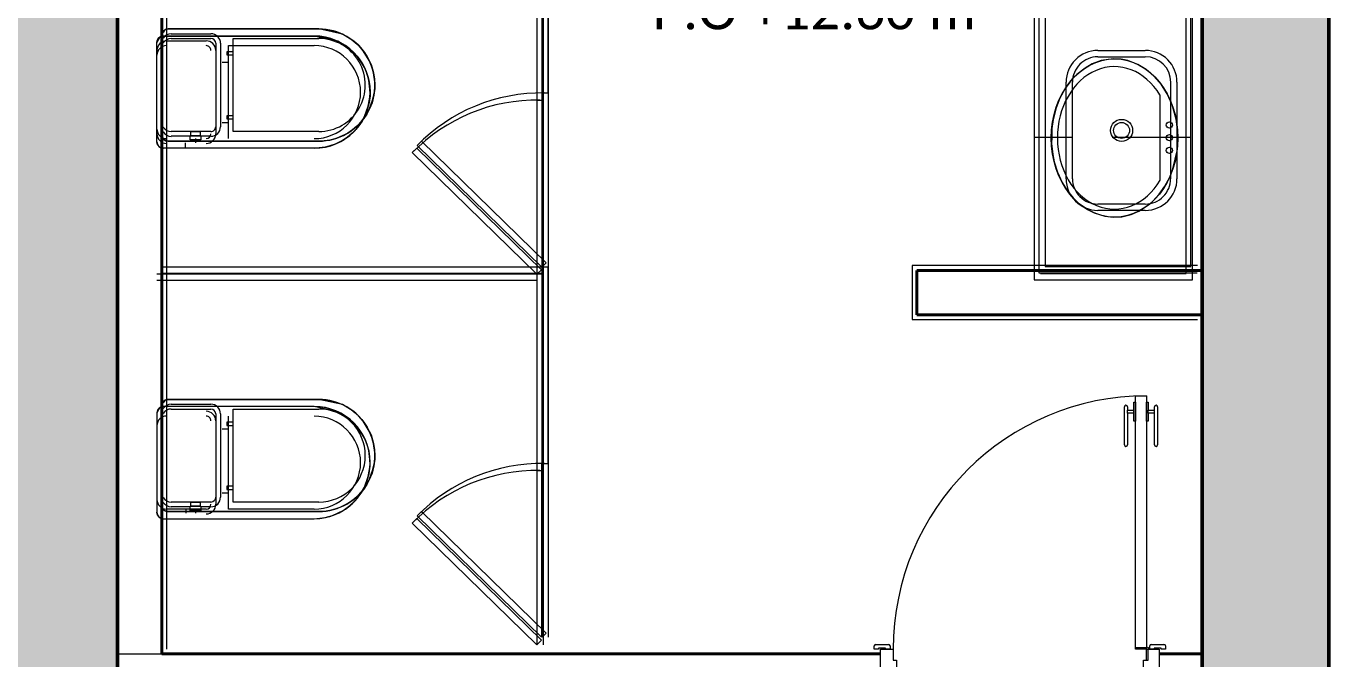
# Model space of a CAD drawing. Extents: x -14.2 to 52.3, y 3.7 to 90.9.
# Drawn here: x 28.463 to 32.577, y 20.993 to 22.991 of the extents above; entities that cross this region are included whole.
import ezdxf

# ---------------------------------------------------------------- set-up
doc = ezdxf.new("R2010")
doc.units = 0
doc.linetypes.add('limpo_PINI-PSG-PE-0102-LAZ-R00$0$IMPORT-HIDDEN _2_', pattern=[375, 250, -125])
for name, color, linetype, lineweight in [('limpo_PINI-PSG-PE-0102-LAZ-R00$0$0-20', 7, 'Continuous', 5), ('limpo_PINI-PSG-PE-0102-LAZ-R00$0$A-DETL-GENF', 1, 'Continuous', 5), ('limpo_PINI-PSG-PE-0102-LAZ-R00$0$A-DOOR', 31, 'Continuous', 5), ('limpo_PINI-PSG-PE-0102-LAZ-R00$0$A-WALL', 1, 'Continuous', 5), ('limpo_PINI-PSG-PE-0102-LAZ-R00$0$A-WALL-FNSH', 1, 'Continuous', 40), ('limpo_PINI-PSG-PE-0102-LAZ-R00$0$ARQ_WC_COZ', 135, 'Continuous', 5), ('limpo_PINI-PSG-PE-0102-LAZ-R00$0$G-ANNO-DIMS', 1, 'Continuous', 5), ('limpo_PINI-PSG-PE-0102-LAZ-R00$0$LAYOUT_AMB_LAZ_dwg', 8, 'Continuous', 5), ('limpo_PINI-PSG-PE-0102-LAZ-R00$0$S-COLS', 52, 'Continuous', 5)]:
    doc.layers.add(name, color=color, linetype=linetype, lineweight=lineweight)
doc.layers.add('limpo_PINI-PSG-PE-0102-LAZ-R00$0$0-8', color=7, linetype='Continuous', lineweight=5, true_color=0x999999)
doc.layers.add('limpo_PINI-PSG-PE-0102-LAZ-R00$0$XR_ARQT', color=7, linetype='Continuous')
doc.layers.add('XR_ARQT', color=7, linetype='Continuous')
doc.styles.add('limpo_PINI-PSG-PE-0102-LAZ-R00$0$Calibri_2', font='calibri.ttf', dxfattribs={"height": 0.22})

# ---------------------------------------------------------------- blocks, each defined once
blk = doc.blocks.new('limpo_PINI-PSG-PE-0102-LAZ-R00$0$LAZ GERAL - PNE_dwg-25011385-009 - PRE - PAV_ LAZER - GERAL')
at = {"layer": 'limpo_PINI-PSG-PE-0102-LAZ-R00$0$0-20', "flags": 128}
for points in [[(10.5343, -0.239), (10.0343, -0.239), (10.0343, -2.6179), (10.5343, -2.6179)], [(8.4842, -1.4302), (8.4642, -1.4302), (8.4642, -2.0502), (8.4842, -2.0503), (8.4842, -1.4302)], [(7.2702, -1.8539), (7.2737, -1.8512), (7.2787, -1.8489), (7.2845, -1.848), (7.7603, -1.848), (7.7799, -1.8491), (7.7987, -1.8522), (7.816, -1.857), (7.835, -1.8645), (7.8472, -1.8708), (7.8621, -1.8801), (7.8754, -1.8905), (7.8863, -1.9007), (7.8964, -1.9117), (7.9048, -1.9227), (7.9132, -1.9357), (7.9197, -1.9479), (7.9252, -1.9603), (7.9304, -1.9755), (7.9333, -1.9871), (7.9365, -2.0061), (7.9375, -2.0252), (7.9371, -2.0365), (7.9345, -2.0577), (7.9284, -2.0812), (7.9198, -2.1022), (7.9118, -2.1171), (7.9021, -2.1314), (7.8921, -2.1436), (7.8807, -2.1552), (7.8665, -2.167), (7.8519, -2.1768), (7.8393, -2.1837), (7.8267, -2.1894), (7.8106, -2.195), (7.7957, -2.1988), (7.777, -2.2015), (7.7603, -2.2023), (7.2845, -2.2023), (7.2776, -2.2011), (7.2702, -2.1964), (7.2693, -2.1952), (7.2702, -2.1964), (7.2776, -2.2011), (7.2845, -2.2023), (7.7603, -2.2023), (7.7957, -2.1988), (7.8187, -2.1922), (7.8519, -2.1768), (7.8736, -2.1611), (7.8864, -2.1494), (7.8971, -2.1375), (7.9069, -2.1243), (7.9198, -2.1022), (7.9314, -2.0694), (7.9358, -2.0471), (7.9373, -2.0308), (7.937, -2.0156), (7.9333, -1.9871), (7.9278, -1.9679), (7.9197, -1.9479), (7.9006, -1.9172), (7.8863, -1.9007), (7.8688, -1.8853), (7.835, -1.8645), (7.7603, -1.848), (7.2845, -1.848), (7.2816, -1.8484), (7.2737, -1.8512), (7.2693, -1.8591)], [(8.4842, -2.6002), (8.4642, -2.6002), (8.4642, -3.2202), (8.4842, -3.2203), (8.4842, -2.6002)], [(7.2702, -3.0239), (7.2737, -3.0212), (7.2787, -3.0189), (7.2845, -3.018), (7.7603, -3.018), (7.7799, -3.0191), (7.7987, -3.0222), (7.816, -3.027), (7.835, -3.0345), (7.8472, -3.0408), (7.8621, -3.0501), (7.8754, -3.0605), (7.8863, -3.0707), (7.8964, -3.0817), (7.9048, -3.0927), (7.9132, -3.1057), (7.9197, -3.1179), (7.9252, -3.1303), (7.9304, -3.1455), (7.9333, -3.1571), (7.9365, -3.1761), (7.9375, -3.1952), (7.9371, -3.2065), (7.9345, -3.2277), (7.9284, -3.2512), (7.9198, -3.2722), (7.9118, -3.2871), (7.9021, -3.3014), (7.8921, -3.3136), (7.8807, -3.3252), (7.8665, -3.337), (7.8519, -3.3468), (7.8393, -3.3537), (7.8267, -3.3594), (7.8106, -3.365), (7.7957, -3.3688), (7.777, -3.3715), (7.7603, -3.3723), (7.2845, -3.3723), (7.2776, -3.3711), (7.2702, -3.3664), (7.2693, -3.3652), (7.2702, -3.3664), (7.2776, -3.3711), (7.2845, -3.3723), (7.7603, -3.3723), (7.7957, -3.3688), (7.8187, -3.3622), (7.8519, -3.3468), (7.8736, -3.3311), (7.8864, -3.3194), (7.8971, -3.3075), (7.9069, -3.2943), (7.9198, -3.2722), (7.9314, -3.2394), (7.9358, -3.2171), (7.9373, -3.2008), (7.937, -3.1856), (7.9333, -3.1571), (7.9278, -3.1379), (7.9197, -3.1179), (7.9006, -3.0872), (7.8863, -3.0707), (7.8688, -3.0553), (7.835, -3.0345), (7.7603, -3.018), (7.2845, -3.018), (7.2816, -3.0184), (7.2737, -3.0212), (7.2693, -3.0291)], [(8.4653, -3.7691), (8.4782, -3.7563), (8.0847, -3.372), (8.0705, -3.3861), (8.4632, -3.7691)]]:
    blk.add_lwpolyline(points, dxfattribs=at)
blk.add_lwpolyline([(8.4782, -2.5863), (8.0847, -2.202), (8.0705, -2.2161), (8.4643, -2.6002)], close=True, dxfattribs=at)
at = {"layer": 'limpo_PINI-PSG-PE-0102-LAZ-R00$0$0-8'}
for p, q in [((8.4843, -0.239), (8.4843, -3.7691)), ((7.7603, -1.848), (7.2845, -1.848)), ((7.2946, -1.8632), (7.4197, -1.8632)), ((7.2946, -1.8783), (7.4197, -1.8783)), ((7.4349, -1.8935), (7.4349, -2.1569)), ((7.45, -1.8935), (7.45, -2.1569)), ((10.2203, -1.9161), (10.3703, -1.9161)), ((10.2203, -1.9361), (10.3703, -1.9361)), ((10.1203, -2.3211), (10.1203, -2.0161)), ((10.1403, -2.3211), (10.1403, -2.0161)), ((10.4503, -2.0161), (10.4503, -2.3211)), ((10.4703, -2.0161), (10.4703, -2.3211)), ((7.4197, -2.172), (7.2946, -2.172)), ((7.2845, -2.2023), (7.7603, -2.2023)), ((7.3547, -2.1872), (7.2946, -2.1872)), ((7.4197, -2.1872), (7.3879, -2.1872)), ((8.0847, -2.202), (8.0705, -2.2161)), ((10.3703, -2.4011), (10.2203, -2.4011)), ((10.3703, -2.4211), (10.2203, -2.4211)), ((8.4643, -2.6202), (7.2693, -2.6202)), ((7.7603, -3.018), (7.2845, -3.018)), ((7.2946, -3.0332), (7.4197, -3.0332)), ((7.2946, -3.0483), (7.4197, -3.0483)), ((7.4349, -3.0635), (7.4349, -3.3269)), ((7.45, -3.0635), (7.45, -3.3269)), ((7.2845, -3.3723), (7.7603, -3.3723)), ((7.4197, -3.342), (7.2946, -3.342)), ((7.3547, -3.3572), (7.2946, -3.3572)), ((7.4197, -3.3572), (7.3879, -3.3572)), ((8.0847, -3.372), (8.0705, -3.3861))]:
    blk.add_line(p, q, dxfattribs=at)
at = {"layer": 'limpo_PINI-PSG-PE-0102-LAZ-R00$0$0-8', "flags": 128}
for points in [[(8.4643, -0.239), (8.4643, -3.7691), (8.4643, -3.2202)], [(10.0343, -0.239), (10.0343, -2.6179), (10.5343, -2.6179)], [(10.0543, -0.259), (10.0543, -2.5979), (10.5143, -2.5979), (10.5143, -0.259), (10.0543, -0.259)], [(7.7603, -2.172), (7.4904, -2.172), (7.4904, -1.8783), (7.7603, -1.8783)], [(7.4904, -1.9201), (7.4702, -1.9201), (7.4702, -1.9302), (7.4904, -1.9302)], [(8.4642, -2.0502), (8.4642, -2.6002), (7.2693, -2.6002)], [(7.4904, -2.1221), (7.4702, -2.1221), (7.4702, -2.1322), (7.4904, -2.1322)], [(7.3568, -2.1853), (7.3568, -2.172), (7.3858, -2.172), (7.3858, -2.1853), (7.3568, -2.1853)], [(7.3879, -2.1985), (7.3547, -2.1985), (7.3547, -2.1853), (7.3879, -2.1853), (7.3879, -2.1985)], [(7.7603, -3.342), (7.4904, -3.342), (7.4904, -3.0483), (7.7603, -3.0483)], [(7.4904, -3.0901), (7.4702, -3.0901), (7.4702, -3.1002), (7.4904, -3.1002)], [(7.4904, -3.2921), (7.4702, -3.2921), (7.4702, -3.3022), (7.4904, -3.3022)], [(7.3879, -3.3685), (7.3547, -3.3685), (7.3547, -3.3553), (7.3879, -3.3553), (7.3879, -3.3685)], [(7.3568, -3.3553), (7.3568, -3.342), (7.3858, -3.342), (7.3858, -3.3553), (7.3568, -3.3553)]]:
    blk.add_lwpolyline(points, dxfattribs=at)
at = {"layer": 'limpo_PINI-PSG-PE-0102-LAZ-R00$0$0-8'}
for centre, radius, start, end in [((8.4643, -2.6002), 0.55, 89.0668, 135.7138), ((7.2946, -3.0635), 0.0303, 90.001, 147.3829)]:
    blk.add_arc(centre, radius, start, end, dxfattribs=at)
for centre, major_axis, start_param, end_param in [((7.2845, -1.8682), (0.0156, 0.0128), 0.884104, 1.787489), ((7.7603, -2.0252), (-0.1253, 0.1253), 2.356203, 5.497796), ((7.2946, -1.8935), (0.028, 0.0116), 1.178106, 2.179609), ((7.2946, -1.9086), (-0.0214, 0.0214), 5.497794, 6.49931), ((7.4197, -1.8935), (0.0301, 0.0037), 6.160704, 7.731501), ((7.4197, -1.8935), (-0.015, 0.0024), 3.302477, 4.873273), ((7.7603, -2.0252), (0.1406, 0.0426), 4.418397, 7.55999), ((10.2203, -2.0161), (-0.0383, 0.0924), 5.890485, 7.461282), ((10.3703, -2.0161), (-0.0811, 0.0585), 3.766115, 5.336912), ((10.2203, -2.0161), (-0.0184, 0.0779), 6.051361, 7.622158), ((10.3703, -2.0161), (-0.0566, 0.0566), 3.92699, 5.497786), ((7.2946, -2.1417), (0.0145, 0.0266), 2.640736, 3.642461), ((7.2946, -2.1569), (0.0291, 0.0085), 3.426135, 4.427873), ((7.4197, -2.1569), (0.0107, 0.0107), 3.927002, 5.497799), ((7.4197, -2.1569), (0.0303, 0), 4.712397, 6.283194), ((7.2845, -2.1821), (0.0151, 0.0134), 3.082233, 3.986369), ((10.2203, -2.3211), (-0.0122, 0.0993), 1.448309, 3.019105), ((10.2203, -2.3211), (0, 0.08), 1.570796, 3.141593), ((10.3703, -2.3211), (-0.029, 0.0957), 2.847591, 4.418387), ((10.3703, -2.3211), (-0.0377, 0.0705), 2.650196, 4.220993), ((7.2845, -3.0382), (0, 0.0202), 0.000012, 0.903396), ((7.4197, -3.0635), (-0.0295, 0.007), 3.373421, 4.944217), ((7.7603, -3.1952), (-0.109, 0.1396), 2.47869, 5.620283), ((7.2946, -3.0786), (0, 0.0303), 0.000008, 1.001524), ((7.4197, -3.0635), (0.0107, 0.0107), 5.497797, 7.068593), ((7.7603, -3.1952), (-0.145, 0.0235), 1.73168, 4.873272), ((8.4643, -3.7702), (0.5363, 0.122), 1.330829, 2.144974), ((7.2946, -3.3117), (0.0303, 0.0016), 3.657963, 4.659688), ((7.4197, -3.3269), (-0.0058, 0.014), 2.748904, 4.3197), ((7.4197, -3.3269), (0.028, 0.0116), 4.319698, 5.890495), ((7.2845, -3.3521), (-0.0182, 0.0088), 1.118738, 2.022874), ((7.2946, -3.3269), (0.0033, 0.0301), 2.248035, 3.249772)]:
    blk.add_ellipse(centre, major_axis=major_axis, ratio=1, start_param=start_param, end_param=end_param, dxfattribs=at)
for major_axis in [(0.035, 0), (-0.0177, 0.0177)]:
    blk.add_ellipse((10.2953, -2.1686), major_axis=major_axis, ratio=1, dxfattribs=at)
blk = doc.blocks.new('limpo_PINI-PSG-PE-0102-LAZ-R00$0$PINI-EST-PE-1101-TQR-R20_rvt-1-5PPE_008_LAZER__P_A_0_09_')
at = {"layer": 'limpo_PINI-PSG-PE-0102-LAZ-R00$0$S-COLS'}
for points in [[(19950, -4035), (20350, -4035), (20350, 2435), (18850, 2435), (18850, 2035), (19950, 2035), (19950, -2557.5)], [(23775, -4035), (24175, -4035), (24175, 2435), (23775, 2435), (23775, -3641.8)]]:
    blk.add_hatch(color=8, dxfattribs=at).paths.add_polyline_path(points)
at = {"layer": 'limpo_PINI-PSG-PE-0102-LAZ-R00$0$S-COLS', "color": 7, "lineweight": 50}
for p, q in [((20350, -4035), (20350, 2435)), ((23775, 2435), (23775, -4035)), ((24175, -4035), (24175, 2435))]:
    blk.add_line(p, q, dxfattribs=at)
blk = doc.blocks.new('limpo_PINI-PSG-PE-0102-LAZ-R00$0$DAA_002_MAD_ABR_1FO - 80 X 210-1969491-5PPE_008_LAZER__P_A_0_09_')
at = {"layer": 'limpo_PINI-PSG-PE-0102-LAZ-R00$0$A-DETL-GENF'}
for p, q in [((360, 865), (365, 865)), ((360, 840), (360, 865)), ((365, 865), (365, 805)), ((400, 865), (405, 865)), ((400, 805), (400, 865)), ((405, 865), (405, 840)), ((330, 730), (330, 850)), ((340, 850), (340, 840)), ((340, 830), (340, 840)), ((340, 840), (360, 840)), ((340, 830), (340, 730)), ((360, 830), (340, 830)), ((360, 830), (360, 840)), ((360, 805), (360, 830)), ((405, 830), (405, 840)), ((405, 840), (425, 840)), ((405, 830), (405, 805)), ((425, 830), (405, 830)), ((425, 840), (425, 850)), ((425, 830), (425, 840)), ((425, 730), (425, 830)), ((435, 850), (435, 730)), ((365, 805), (360, 805)), ((405, 805), (400, 805)), ((365, 90), (400, 90)), ((405, 50), (405, 85)), ((400, 50), (405, 50))]:
    blk.add_line(p, q, dxfattribs=at)
at = {"layer": 'limpo_PINI-PSG-PE-0102-LAZ-R00$0$A-DETL-GENF', "lineweight": 15}
for p, q in [((365, 885), (400, 885)), ((365, 85), (365, 885)), ((400, 885), (400, 85)), ((-460, 85), (-460, 95)), ((-446, 85), (-460, 85)), ((-455, 100), (-415, 100)), ((-446, 88), (-446, 85)), ((-424, 88), (-446, 88)), ((-440, 85), (-400, 85)), ((-440, -100), (-440, 85)), ((-424, 85), (-424, 88)), ((-410, 85), (-424, 85)), ((-410, 95), (-410, 85)), ((-400, 85), (-400, 50)), ((400, 85), (365, 85)), ((400, 85), (440, 85)), ((400, 50), (400, 85)), ((410, 85), (410, 95)), ((424, 85), (410, 85)), ((415, 100), (455, 100)), ((424, 88), (424, 85)), ((446, 88), (424, 88)), ((440, 85), (440, -100)), ((446, 85), (446, 88)), ((460, 85), (446, 85)), ((460, 95), (460, 85)), ((-400, 50), (-390, 50)), ((-390, 50), (-390, -100)), ((390, 50), (400, 50)), ((390, -100), (390, 50)), ((-450, -100), (-436, -100)), ((-450, -110), (-450, -100)), ((-405, -115), (-445, -115)), ((-390, -100), (-440, -100)), ((-436, -100), (-436, -103)), ((-436, -103), (-414, -103)), ((-414, -100), (-400, -100)), ((-414, -103), (-414, -100)), ((-400, -100), (-400, -110)), ((440, -100), (390, -100)), ((400, -100), (414, -100)), ((400, -110), (400, -100)), ((445, -115), (405, -115)), ((414, -100), (414, -103)), ((414, -103), (436, -103)), ((436, -100), (450, -100)), ((436, -103), (436, -100)), ((450, -100), (450, -110))]:
    blk.add_line(p, q, dxfattribs=at)
blk.add_circle((402.5, 87.5), 3.54, dxfattribs=at)
at = {"layer": 'limpo_PINI-PSG-PE-0102-LAZ-R00$0$A-DETL-GENF'}
for centre, radius, start, end in [((400, 85), 800, 90, 180), ((335, 850), 5, 0, 180), ((430, 850), 5, 360, 180), ((335, 730), 5, 180, 0), ((430, 730), 5, 180, 0)]:
    blk.add_arc(centre, radius, start, end, dxfattribs=at)
at = {"layer": 'limpo_PINI-PSG-PE-0102-LAZ-R00$0$A-DETL-GENF', "lineweight": 15}
for centre, start, end in [((-455, 95), 90, 180), ((-415, 95), 0, 90), ((415, 95), 90, 180), ((455, 95), 0, 90), ((-445, -110), 180, 270), ((-405, -110), 270, 0), ((405, -110), 180, 270), ((445, -110), 270, 360)]:
    blk.add_arc(centre, 5, start, end, dxfattribs=at)
blk = doc.blocks.new('limpo_PINI-PSG-PE-0102-LAZ-R00$0$LAYOUT_AMB_LAZ_dwg-2867451-5PPE_008_LAZER__P_A_0_09_')
at = {"color": 9, "lineweight": 5}
for p, q in [((37439.6, 17165.4), (37564.8, 17165.4)), ((37595.1, 17135.1), (37595.1, 16871.7)), ((37615.3, 17098.4), (37635.5, 17098.4)), ((40576.3, 16994.4), (40576.3, 16725.4)), ((38609.3, 16978.4), (38609.3, 16428.4)), ((37635.5, 16906.5), (37615.3, 16906.5)), ((37499.8, 16830), (37499.8, 16843.3)), ((37530.8, 16856.5), (37530.8, 16843.3)), ((37595.1, 15965.1), (37595.1, 15701.7)), ((37635.5, 15938.5), (37615.3, 15938.5)), ((38609.3, 15808.4), (38609.3, 15258.4)), ((37635.5, 15736.5), (37615.3, 15736.5)), ((37564.8, 15686.5), (37439.6, 15686.5)), ((37501.8, 15673.3), (37501.8, 15686.5)), ((37530.8, 15686.5), (37530.8, 15673.3))]:
    blk.add_line(p, q, dxfattribs=at)
at = {"color": 9, "linetype": 'limpo_PINI-PSG-PE-0102-LAZ-R00$0$IMPORT-HIDDEN _2_', "lineweight": 5}
blk.add_line((40675.3, 16860.2), (40179.3, 16860.2), dxfattribs=at)
at = {"color": 9, "lineweight": 5, "flags": 128}
for points in [[(40179.3, 18789.6), (40179.3, 16410.7), (40679.3, 16410.7), (40679.3, 18789.6)], [(40627.6, 16918), (40614.9, 16963.4), (40599.3, 16997.9), (40581.5, 17026.4), (40557.6, 17054.3), (40532.9, 17075.2), (40506.4, 17091.1), (40475.2, 17102.9), (40453.6, 17107.1), (40429.6, 17108.4), (40390.9, 17102.8), (40362.9, 17092.4), (40339.8, 17079.4), (40313.7, 17058.8), (40299.3, 17044), (40277.2, 17014.7), (40260.6, 16984.5), (40248.3, 16953.5), (40238.9, 16917.1), (40234.8, 16888.4), (40234.8, 16860.2), (40233.8, 16840.8), (40237.7, 16806.5), (40242.7, 16782.8), (40252.7, 16751), (40268, 16717.8), (40283.6, 16692.7), (40302, 16669.9), (40320.4, 16652.1), (40347.7, 16632.5), (40368.7, 16621.9), (40402.3, 16611.5), (40429.7, 16608.5), (40455.9, 16610), (40485.9, 16617.2), (40509.7, 16627.4), (40543, 16649.3), (40553.5, 16658.6), (40574.1, 16680.9), (40592.2, 16706.5), (40607.3, 16735), (40617.6, 16761.1), (40630.7, 16817.9), (40632.9, 16842.5), (40632.9, 16873.4), (40631.3, 16893.5)], [(38623.2, 16442.3), (38229.7, 16826.6), (38215.6, 16812.5), (38609.3, 16428.4)], [(38623.2, 15272.3), (38229.7, 15656.6), (38215.6, 15642.5), (38609.3, 15258.4)]]:
    blk.add_lwpolyline(points, close=True, dxfattribs=at)
for points in [[(40199.3, 16430.7), (40659.3, 16430.7), (40659.3, 18769.6), (40199.3, 18769.6)], [(38629.3, 17598.4), (38609.3, 17598.4), (38609.3, 16978.4), (38629.3, 16978.2), (38629.3, 17598.4)], [(37413.4, 16834.7), (37411.5, 16837.3), (37409.3, 16846.4), (37409.3, 17160.4), (37409.9, 17165), (37412.4, 17171.1), (37415.2, 17174.6), (37418.7, 17177.4), (37423.7, 17179.7), (37429.5, 17180.6), (37905.4, 17180.6), (37924.9, 17179.5), (37943.7, 17176.4), (37961.1, 17171.6), (37980, 17164.1), (37992.3, 17157.8), (38007.1, 17148.4), (38020.5, 17138.1), (38031.4, 17127.9), (38041.4, 17116.9), (38049.9, 17105.9), (38058.3, 17092.9), (38064.8, 17080.7), (38070.2, 17068.3), (38075.4, 17053.1), (38078.4, 17041.5), (38081.5, 17022.5), (38082.5, 17003.4), (38082.2, 16992.1), (38079.5, 16970.9), (38073.4, 16947.4), (38064.9, 16926.3), (38056.8, 16911.5), (38047.1, 16897.2), (38037.1, 16885), (38025.7, 16873.4), (38011.5, 16861.6), (37996.9, 16851.7), (37984.4, 16844.8), (37971.8, 16839.2), (37955.6, 16833.5), (37940.7, 16829.8), (37922, 16827), (37905.4, 16826.2), (37940.7, 16829.8), (37963.7, 16836.3), (37996.9, 16851.7), (38018.6, 16867.5), (38031.4, 16879.2), (38042.1, 16891.1), (38052, 16904.3), (38064.9, 16926.3), (38076.5, 16959.2), (38080.9, 16981.5), (38082.4, 16997.7), (38082, 17012.9), (38078.4, 17041.5), (38072.8, 17060.7), (38064.8, 17080.7), (38045.6, 17111.4), (38031.4, 17127.9), (38013.8, 17143.3), (37980, 17164.1), (37905.4, 17180.6), (37429.5, 17180.6), (37426.6, 17180.1), (37418.7, 17177.4), (37409.3, 17160.4)], [(37635.5, 16856.5), (37635.5, 17150.3), (37905.4, 17150.3)], [(37411.5, 16837.3), (37410, 16841.4), (37409.3, 16846.4)], [(37905.4, 16826.2), (37429.5, 16826.2), (37422.7, 16827.4), (37415.2, 16832.2)], [(38629.3, 16428.4), (38609.3, 16428.4), (38609.3, 15808.4), (38629.3, 15808.2), (38629.3, 16428.4)], [(37905.4, 15656.2), (37940.7, 15659.8), (37963.7, 15666.3), (37996.9, 15681.7), (38018.6, 15697.5), (38031.4, 15709.2), (38042.1, 15721.1), (38052, 15734.3), (38064.9, 15756.3), (38076.5, 15789.2), (38080.9, 15811.5), (38082.4, 15827.7), (38082, 15842.9), (38078.4, 15871.5), (38072.8, 15890.7), (38064.8, 15910.7), (38045.6, 15941.4), (38031.4, 15957.9), (38013.8, 15973.3), (37980, 15994.1), (37905.4, 16010.6), (37429.5, 16010.6), (37426.6, 16010.1), (37418.7, 16007.4), (37409.3, 15990.4)], [(37415.2, 15662.2), (37422.7, 15657.4), (37429.5, 15656.2), (37905.4, 15656.2), (37922, 15657), (37940.7, 15659.8), (37955.6, 15663.5), (37971.8, 15669.2), (37984.4, 15674.8), (37996.9, 15681.7), (38011.5, 15691.6), (38025.7, 15703.4), (38037.1, 15715), (38047.1, 15727.2), (38056.8, 15741.5), (38064.9, 15756.3), (38073.4, 15777.4), (38079.5, 15800.9), (38082.2, 15822.1), (38082.5, 15833.4), (38081.5, 15852.5), (38078.4, 15871.5), (38075.4, 15883.1), (38070.2, 15898.3), (38064.8, 15910.7), (38058.3, 15922.9), (38049.9, 15935.9), (38041.4, 15946.9), (38031.4, 15957.9), (38020.5, 15968.1), (38007.1, 15978.4), (37992.3, 15987.8), (37980, 15994.1), (37961.1, 16001.6), (37943.7, 16006.4), (37924.9, 16009.5), (37905.4, 16010.6), (37429.5, 16010.6), (37423.7, 16009.7), (37418.7, 16007.4), (37415.2, 16004.6), (37412.4, 16001.1), (37409.9, 15995), (37409.3, 15990.4), (37409.3, 15676.4)], [(37905.4, 15686.5), (37635.5, 15686.5), (37635.5, 15980.3)], [(37411.5, 15667.3), (37410, 15671.4), (37409.3, 15676.4), (37411.5, 15667.3), (37413.4, 15664.7)]]:
    blk.add_lwpolyline(points, dxfattribs=at)
at = {"color": 9, "lineweight": 5}
for centre in [(40606.3, 16899.4), (40606.3, 16859.4), (40606.3, 16819.4)]:
    blk.add_circle(centre, 10, dxfattribs=at)
for centre, radius, start, end in [((37429.5, 17160.4), 20.2, 90.001, 180.001), ((37439.6, 17135.1), 30.3, 90.001, 180.001), ((37564.8, 17135.1), 30.3, 0.001, 90.001), ((37905.4, 17003.4), 177.2, 270.001, 90.001), ((37439.6, 17120), 30.3, 90.001, 180.001), ((37564.8, 17135.1), 15.1, 0.001, 90.001), ((37905.4, 17003.4), 146.9, 270.001, 90.001), ((38609.3, 16428.4), 550, 89.0668, 135.7138), ((37439.6, 16886.8), 30.3, 180.001, 270.001), ((37439.6, 16871.7), 30.3, 180.001, 270.001), ((37564.8, 16871.7), 15.1, 270.001, 0.001), ((37564.8, 16871.7), 30.3, 270.001, 0.001), ((37429.5, 16846.4), 20.2, 180.001, 270.001), ((37429.5, 15990.4), 20.2, 90.001, 180.001), ((37905.4, 15833.4), 177.2, 270.001, 90.001), ((37439.6, 15950), 30.3, 90.001, 180.001), ((37564.8, 15965.1), 30.3, 0.001, 90.001), ((37564.8, 15965.1), 15.1, 0.001, 90.001), ((37905.4, 15833.4), 146.9, 270.001, 90.001), ((38609.3, 15258.4), 550, 89.0668, 135.7138), ((37439.6, 15716.8), 30.3, 180.001, 270.001), ((37429.5, 15676.4), 20.2, 180.001, 270.001), ((37564.8, 15701.7), 15.1, 270.001, 0.001), ((37564.8, 15701.7), 30.3, 270.001, 0.001)]:
    blk.add_arc(centre, radius, start, end, dxfattribs=at)
blk.add_ellipse((40433.3, 16858.4), major_axis=(0, 250), ratio=0.8, dxfattribs=at)
blk.add_ellipse((40432.6, 16859), major_axis=(0, 225), ratio=0.8, start_param=5.358663, end_param=10.357076, dxfattribs=at)
at = {"layer": 'limpo_PINI-PSG-PE-0102-LAZ-R00$0$ARQ_WC_COZ', "color": 9}
for p, q in [((38609.3, 18789.6), (38609.3, 15258.4)), ((38629.3, 18789.6), (38629.3, 15258.4)), ((38609.3, 16428.4), (37409.3, 16428.4)), ((38609.3, 16408.4), (37409.3, 16408.4))]:
    blk.add_line(p, q, dxfattribs=at)
blk = doc.blocks.new('limpo_PINI-PSG-PE-0102-LAZ-R00$0$A$C745163c0')
at = {"layer": 'limpo_PINI-PSG-PE-0102-LAZ-R00$0$A-WALL', "color": 170, "lineweight": 40}
for p, q in [((14810, -600.1), (14810, 5539.3)), ((14670, 4950), (14670, -1520.1)), ((18095, 611), (17194.2, 611)), ((17194.2, 611), (17194.2, 471)), ((18095, 471), (18095, 611)), ((17194.2, 471), (18095, 471)), ((17079.1, -600.1), (14810, -600.1)), ((18095, -600.1), (17959.1, -600.1)), ((18095, -1520), (18095, -600.1))]:
    blk.add_line(p, q, dxfattribs=at)
at = {"layer": 'limpo_PINI-PSG-PE-0102-LAZ-R00$0$A-WALL', "color": 50}
blk.add_line((14670, -600.1), (14810, -600.1), dxfattribs=at)
at = {"layer": 'limpo_PINI-PSG-PE-0102-LAZ-R00$0$A-WALL-FNSH', "lineweight": 5}
for p, q in [((14825, -585.1), (14825, 5521.2)), ((18495, 4997.8), (18495, -1520)), ((18080, 626), (17179.2, 626)), ((17179.2, 626), (17179.2, 456)), ((18095, 611), (18095, 626)), ((17179.2, 456), (18080, 456)), ((18095, 456), (18095, 471))]:
    blk.add_line(p, q, dxfattribs=at)
at = {"lineweight": 5}
blk.add_blockref('limpo_PINI-PSG-PE-0102-LAZ-R00$0$PINI-EST-PE-1101-TQR-R20_rvt-1-5PPE_008_LAZER__P_A_0_09_', (-5680, 2515), dxfattribs=at)
at = {"layer": 'limpo_PINI-PSG-PE-0102-LAZ-R00$0$A-DOOR'}
blk.add_blockref('limpo_PINI-PSG-PE-0102-LAZ-R00$0$DAA_002_MAD_ABR_1FO - 80 X 210-1969491-5PPE_008_LAZER__P_A_0_09_', (17519.1, -670.1), dxfattribs=at)
at = {"layer": 'limpo_PINI-PSG-PE-0102-LAZ-R00$0$LAYOUT_AMB_LAZ_dwg', "color": 9}
blk.add_blockref('limpo_PINI-PSG-PE-0102-LAZ-R00$0$LAYOUT_AMB_LAZ_dwg-2867451-5PPE_008_LAZER__P_A_0_09_', (-22615.1, -15829.6), dxfattribs=at)
at = {"layer": 'limpo_PINI-PSG-PE-0102-LAZ-R00$0$G-ANNO-DIMS', "insert": (16359.1, 1723.7), "char_height": 120, "width": 1240.975, "attachment_point": 1, "line_spacing_factor": 1.158048, "style": 'limpo_PINI-PSG-PE-0102-LAZ-R00$0$Calibri_2'}
blk.add_mtext('P.A +12.69 m\\PP.O +12.60 m', dxfattribs=at)
blk = doc.blocks.new('limpo_PINI-PSG-PE-0102-LAZ-R00')
at = {"layer": 'limpo_PINI-PSG-PE-0102-LAZ-R00$0$XR_ARQT', "xscale": 0.001000000000038553, "yscale": 0.001000000000038553, "zscale": 0.001000000000038553}
blk.add_blockref('limpo_PINI-PSG-PE-0102-LAZ-R00$0$A$C745163c0', (14.124, 21.592), dxfattribs=at)
at = {"layer": 'limpo_PINI-PSG-PE-0102-LAZ-R00$0$XR_ARQT'}
blk.add_blockref('limpo_PINI-PSG-PE-0102-LAZ-R00$0$LAZ GERAL - PNE_dwg-25011385-009 - PRE - PAV_ LAZER - GERAL', (21.6689, 24.8134), dxfattribs=at)

msp = doc.modelspace()

# ---------------------------------------------------------------- block references
at = {"layer": 'XR_ARQT'}
msp.add_blockref('limpo_PINI-PSG-PE-0102-LAZ-R00', (-0.0418, 0.017), dxfattribs=at)

doc.saveas('drawing.dxf')
